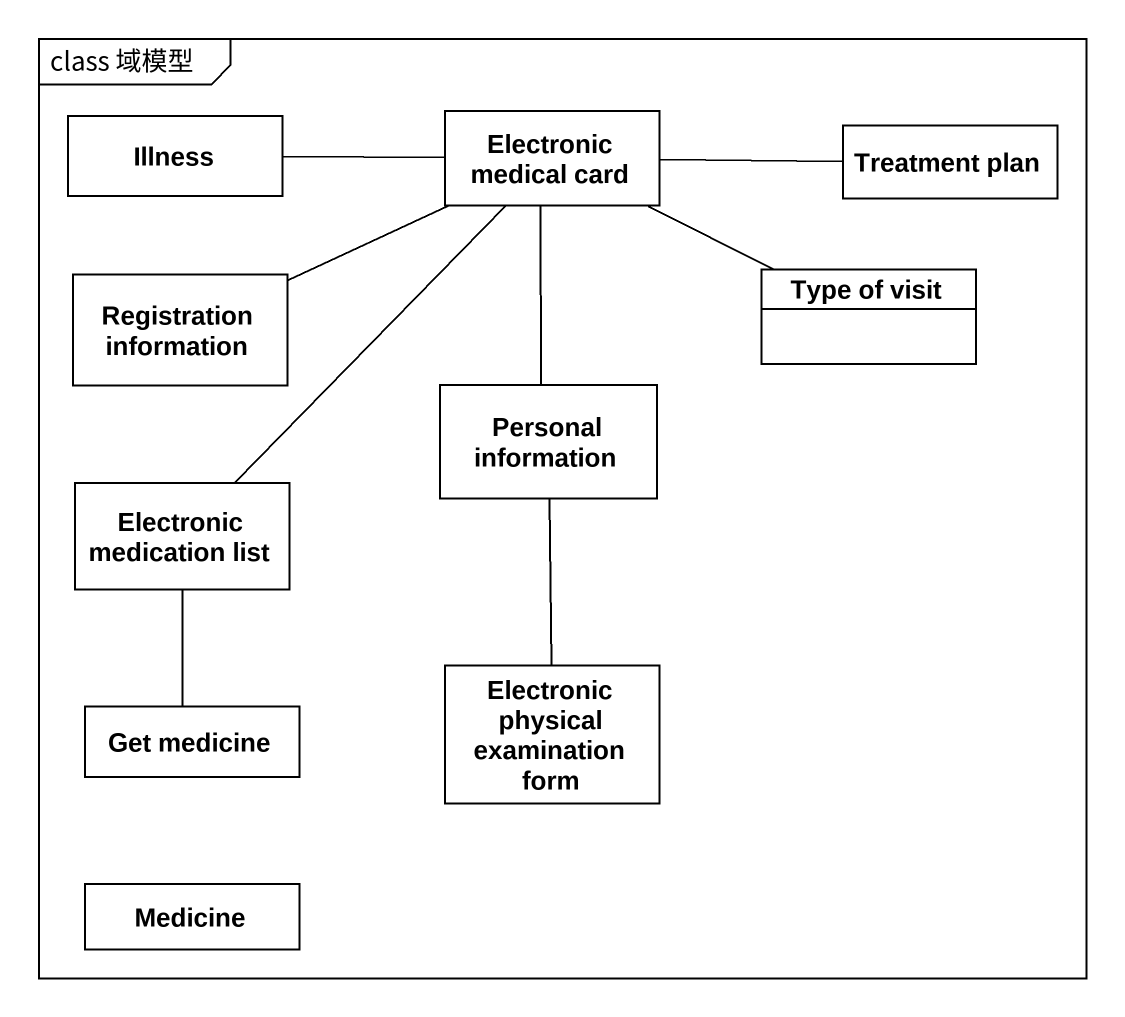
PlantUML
@startuml
mainframe class 域模型
hide circle
hide empty members
class Illness
class "Electronic medical card" as Electronic_medical_card
class "Treatment plan" as Treatment_plan
class "Registration information" as Registration_information
class "Type of visit" as Type_of_visit
class "Electronic medication list" as Electronic_medication_list
class "Personal information" as Personal_information
class "Get medicine" as Get_medicine
class "Electronic physical examination form" as Electronic_physical
class Medicine
Electronic_medical_card -left- Illness
Electronic_medical_card -right- Treatment_plan
Electronic_medical_card -left- Registration_information
Electronic_medical_card -right- Type_of_visit
Electronic_medical_card -- Electronic_medication_list
Electronic_medical_card -- Personal_information
Electronic_medication_list -- Get_medicine
Personal_information -- Electronic_physical
@enduml
